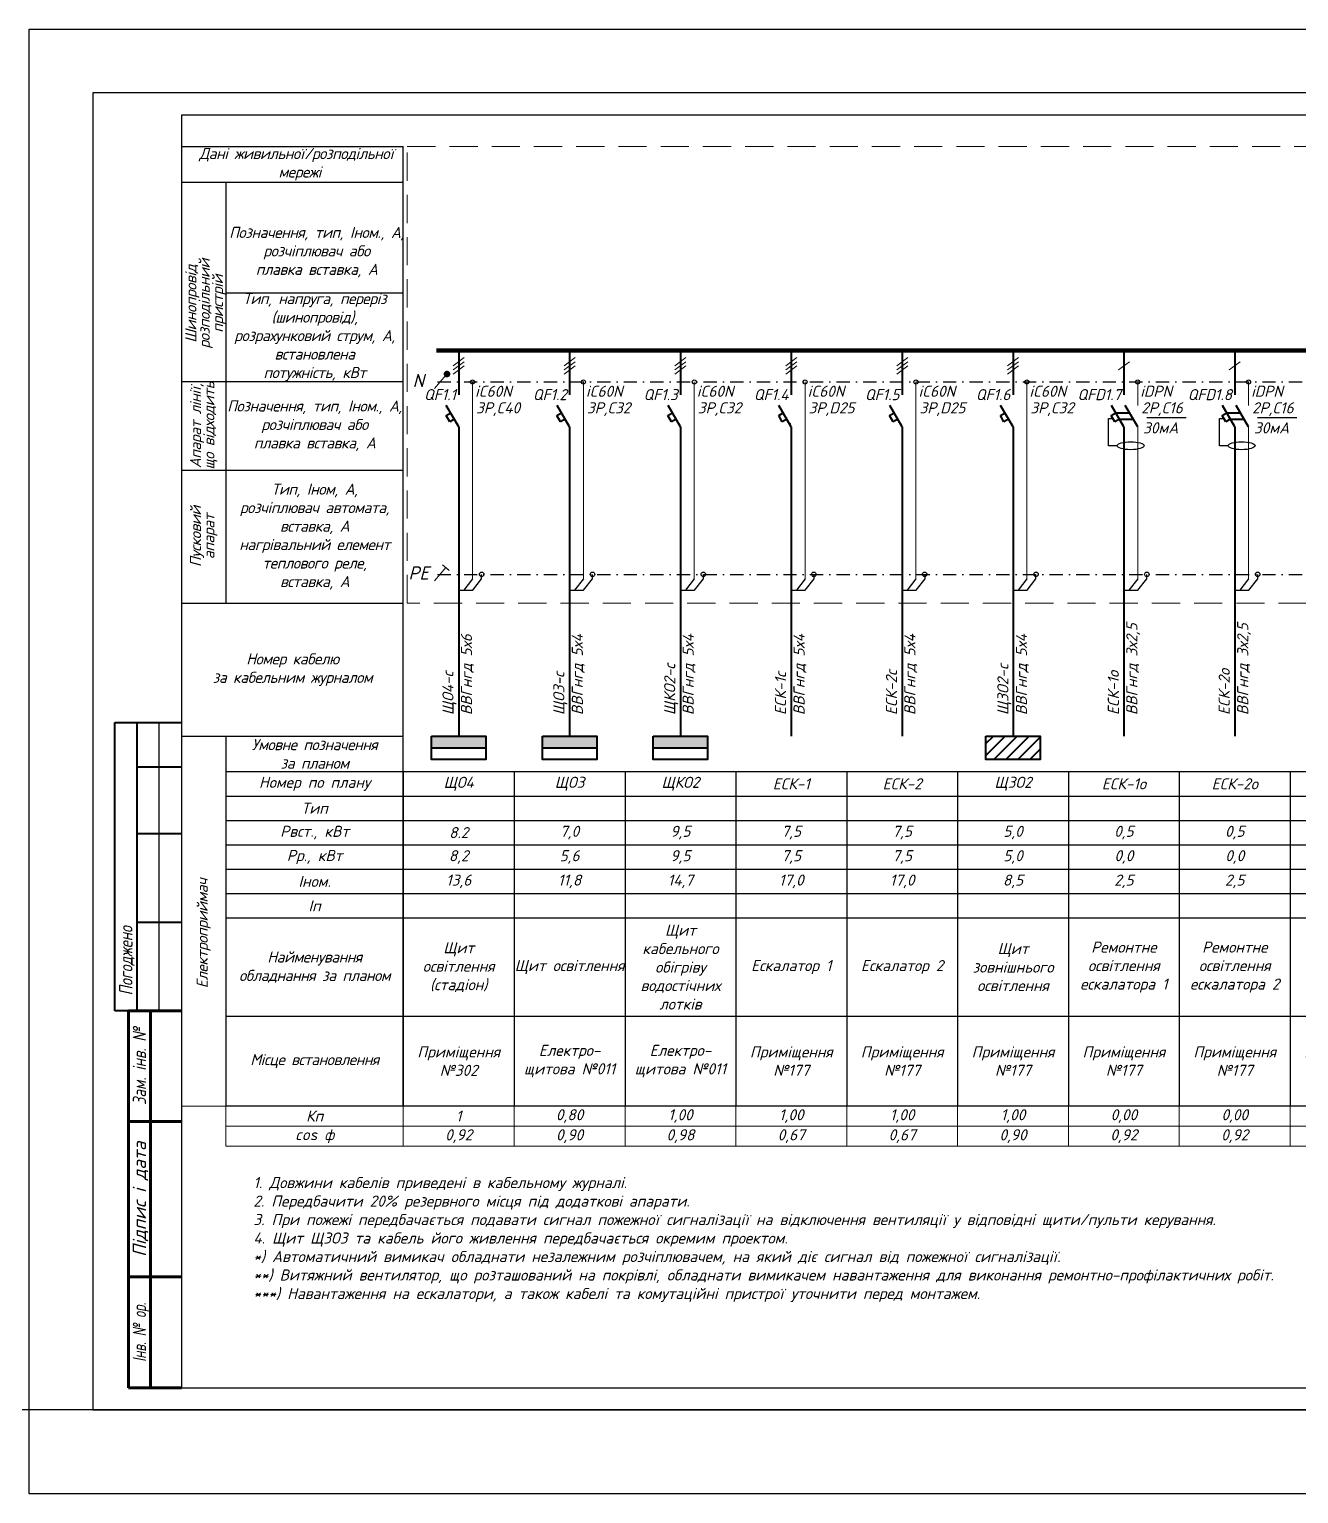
# Model space of a CAD drawing. Header units: millimetres. Extents: x -122434 to 1506205, y -201405 to 386015.
# Drawn here: x 827598 to 856224, y 152711 to 185736 of the extents above; entities that cross this region are included whole.
import ezdxf
from ezdxf.enums import TextEntityAlignment as Align

# ---------------------------------------------------------------- set-up
doc = ezdxf.new("R2010")
doc.units = ezdxf.units.MM
doc.linetypes.add('DASHDOTX2', pattern=[2, 1, -0.5, 0, -0.5])
doc.linetypes.add('DASHED', pattern=[9.525, 6.35, -3.175])
doc.layers.get('Defpoints').update_dxf_attribs({"color": 4})
doc.layers.add('Рамка внешняя', color=4, linetype='Continuous', lineweight=30, plot=False)
doc.styles.add('GOST 2.304', font='isocpeui.ttf')
doc.styles.add('ICO', font='isocpeui.ttf')
doc.styles.add('ГОСТ 2.304', font='isocpeui.ttf')
doc.styles.add('СГЕНЕРИР_СТИЛЬ_7', font='isocpeui.ttf')

# ---------------------------------------------------------------- blocks, each defined once
blk = doc.blocks.new('*T76')
at = {"color": 0, "lineweight": -2, "transparency": 16777216}
for p, q in [((0, 0), (4000, 0)), ((0, 0), (0, -7540)), ((19000, 0), (19000, -3300)), ((24000, 0), (24000, -1650)), ((26500, 0), (26500, -7540)), ((29000, 0), (29000, -7540)), ((31500, 0), (31500, -7540)), ((34000, 0), (34000, -1100)), ((36500, 0), (36500, -1100)), ((39000, 0), (39000, -1100)), ((46500, 0), (46500, -1650)), ((49000, 0), (49000, -7540)), ((51500, 0), (51500, -7540)), ((54000, 0), (54000, -7540)), ((56500, 0), (56500, -1100)), ((59000, 0), (59000, -7540)), ((61500, 0), (61500, -7540)), ((64000, 0), (64000, -7540)), ((66500, 0), (66500, -7540)), ((69000, 0), (69000, -7540)), ((71500, 0), (71500, -7540)), ((81500, 0), (81500, -7540)), ((84000, 0), (84000, -3300)), ((86500, 0), (86500, -7540)), ((0, -550), (74000, -550)), ((4000, -550), (4000, -2200)), ((6500, -550), (6500, -1100)), ((14000, -550), (14000, -1650)), ((21500, -550), (21500, -1650)), ((41500, -550), (41500, -1650)), ((74000, -550), (74000, -7540)), ((76500, -550), (86500, -550)), ((79000, -550), (79000, -2200)), ((0, -1100), (11500, -1100)), ((14000, -1100), (16500, -1100)), ((16500, -1100), (16500, -1650)), ((19000, -1100), (21500, -1100)), ((24000, -1100), (31500, -1100)), ((41500, -1100), (64000, -1100)), ((66500, -1100), (69000, -1100)), ((71500, -1100), (74000, -1100)), ((76500, -1100), (79000, -1100)), ((76500, -1100), (76500, -2200)), ((0, -1650), (31500, -1650)), ((39000, -1650), (86500, -1650)), ((56500, -1650), (56500, -7540)), ((0, -2200), (6500, -2200)), ((6500, -2200), (6500, -3300)), ((16500, -2200), (19000, -2200)), ((24000, -2200), (31500, -2200)), ((44000, -2200), (46500, -2200)), ((46500, -2200), (46500, -3300)), ((51500, -2200), (76500, -2200)), ((79000, -2200), (86500, -2200)), ((0, -2750), (6500, -2750)), ((16500, -2750), (19000, -2750)), ((44000, -2750), (46500, -2750)), ((79000, -2750), (79000, -7540)), ((0, -3300), (11500, -3300)), ((4000, -3300), (4000, -7540)), ((24000, -3300), (31500, -3300)), ((39000, -3300), (74000, -3300)), ((41500, -3300), (41500, -7540)), ((76500, -3300), (86500, -3300)), ((0, -5515), (11500, -5515)), ((6500, -5515), (6500, -7540)), ((9000, -5515), (9000, -7540)), ((11500, -5515), (11500, -7540)), ((14000, -5515), (14000, -7540)), ((16500, -5515), (19000, -5515)), ((16500, -5515), (16500, -7540)), ((19000, -5515), (19000, -7540)), ((21500, -5515), (21500, -7540)), ((24000, -5515), (31500, -5515)), ((24000, -5515), (24000, -7540)), ((39000, -5515), (74000, -5515)), ((44000, -5515), (44000, -7540)), ((46500, -5515), (46500, -7540)), ((76500, -5515), (86500, -5515)), ((84000, -5515), (84000, -7540)), ((0, -7540), (31500, -7540)), ((39000, -7540), (74000, -7540)), ((76500, -7540), (86500, -7540))]:
    blk.add_line(p, q, dxfattribs=at)
at = {"color": 0, "linetype": 'ByBlock', "lineweight": -2, "transparency": 16777216}
for p, q in [((4000, 0), (86500, 0)), ((4000, 0), (4000, -550)), ((6500, 0), (6500, -550)), ((9000, 0), (9000, -5515)), ((11500, 0), (11500, -5515)), ((14000, 0), (14000, -550)), ((16500, 0), (16500, -1100)), ((21500, 0), (21500, -550)), ((41500, 0), (41500, -550)), ((44000, 0), (44000, -5515)), ((74000, 0), (74000, -550)), ((76500, 0), (76500, -1100)), ((79000, 0), (79000, -550)), ((74000, -550), (76500, -550)), ((6500, -1100), (6500, -2200)), ((11500, -1100), (14000, -1100)), ((16500, -1100), (19000, -1100)), ((21500, -1100), (24000, -1100)), ((31500, -1100), (41500, -1100)), ((34000, -1100), (34000, -7540)), ((36500, -1100), (36500, -7540)), ((39000, -1100), (39000, -7540)), ((56500, -1100), (56500, -1650)), ((64000, -1100), (66500, -1100)), ((69000, -1100), (71500, -1100)), ((74000, -1100), (76500, -1100)), ((79000, -1100), (86500, -1100)), ((14000, -1650), (14000, -5515)), ((16500, -1650), (16500, -5515)), ((21500, -1650), (21500, -5515)), ((24000, -1650), (24000, -5515)), ((31500, -1650), (39000, -1650)), ((41500, -1650), (41500, -3300)), ((46500, -1650), (46500, -2200)), ((4000, -2200), (4000, -3300)), ((6500, -2200), (16500, -2200)), ((19000, -2200), (24000, -2200)), ((31500, -2200), (44000, -2200)), ((46500, -2200), (51500, -2200)), ((76500, -2200), (79000, -2200)), ((76500, -2200), (76500, -7540)), ((79000, -2200), (79000, -2750)), ((6500, -2750), (16500, -2750)), ((19000, -2750), (44000, -2750)), ((46500, -2750), (86500, -2750)), ((6500, -3300), (6500, -5515)), ((11500, -3300), (24000, -3300)), ((19000, -3300), (19000, -5515)), ((31500, -3300), (39000, -3300)), ((46500, -3300), (46500, -5515)), ((74000, -3300), (76500, -3300)), ((84000, -3300), (84000, -5515)), ((11500, -5515), (16500, -5515)), ((19000, -5515), (24000, -5515)), ((31500, -5515), (39000, -5515)), ((74000, -5515), (76500, -5515)), ((31500, -7540), (39000, -7540)), ((56500, -7540), (56500, -8447)), ((74000, -7540), (76500, -7540)), ((74000, -7540), (74000, -8447)), ((79000, -7994), (79000, -8447))]:
    blk.add_line(p, q, dxfattribs=at)
at = {"layer": 'Defpoints', "color": 8, "linetype": 'ByBlock', "lineweight": 0, "transparency": 16777216}
for p, q in [((0, -7540), (0, -8447)), ((4000, -7540), (4000, -8447)), ((6500, -7540), (6500, -8447)), ((9000, -7540), (9000, -8447)), ((11500, -7540), (11500, -8447)), ((14000, -7540), (14000, -8447)), ((16500, -7540), (16500, -8447)), ((19000, -7540), (19000, -8447)), ((21500, -7540), (21500, -8447)), ((24000, -7540), (24000, -8447)), ((26500, -7540), (26500, -8447)), ((29000, -7540), (29000, -8447)), ((31500, -7540), (31500, -8447)), ((34000, -7540), (34000, -8447)), ((36500, -7540), (36500, -8447)), ((39000, -7540), (39000, -8447)), ((41500, -7540), (41500, -8447)), ((44000, -7540), (44000, -8447)), ((46500, -7540), (46500, -8447)), ((49000, -7540), (49000, -8447)), ((51500, -7540), (51500, -8447)), ((54000, -7540), (54000, -8447)), ((59000, -7540), (59000, -8447)), ((61500, -7540), (61500, -8447)), ((64000, -7540), (64000, -8447)), ((66500, -7540), (66500, -8447)), ((69000, -7540), (69000, -8447)), ((71500, -7540), (71500, -8447)), ((76500, -7540), (76500, -8447)), ((79000, -7540), (79000, -7994)), ((81500, -7540), (81500, -8447)), ((84000, -7540), (84000, -8447)), ((86500, -7540), (86500, -8447)), ((0, -7994), (86500, -7994)), ((0, -8447), (86500, -8447))]:
    blk.add_line(p, q, dxfattribs=at)
at = {"color": 0, "transparency": 16777216, "char_height": 250, "attachment_point": 5}
for s, insert, width, style in [('Номер по плану', (2000, -275), 3880, 'ГОСТ 2.304'), ('ЩО4', (5250, -275), 2380, 'ГОСТ 2.304'), ('ЩО3', (7750, -275), 2380, 'ГОСТ 2.304'), ('ЩКО2', (10250, -275), 2380, 'ГОСТ 2.304'), ('ЕСК-1', (12750, -275), 2380, 'ГОСТ 2.304'), ('ЕСК-2', (15250, -275), 2380, 'ГОСТ 2.304'), ('ЩЗО2', (17750, -275), 2380, 'ГОСТ 2.304'), ('ЕСК-1о', (20250, -275), 2380, 'ГОСТ 2.304'), ('ЕСК-2о', (22750, -275), 2380, 'ГОСТ 2.304'), ('Б1', (25250, -275), 2380, 'ГОСТ 2.304'), ('Б2', (27750, -275), 2380, 'ГОСТ 2.304'), ('Б3', (30250, -275), 2380, 'ГОСТ 2.304'), ('{\\C256;ВРП8.1-1р}', (32750, -275), 2380, 'ГОСТ 2.304'), ('{\\C256;ВРП8.1-2р}', (35250, -275), 2380, 'ГОСТ 2.304'), ('{\\C256;ВРП8.1-3р}', (37750, -275), 2380, 'ГОСТ 2.304'), ('ЩЗО3', (45250, -275), 2380, 'ГОСТ 2.304'), ('Т179.1', (47750, -275), 2380, 'ГОСТ 2.304'), ('Т179.2', (50250, -275), 2380, 'ГОСТ 2.304'), ('Т009 ', (52750, -275), 2380, 'ГОСТ 2.304'), ('EK-1', (57750, -275), 2380, 'ГОСТ 2.304'), ('EK-2', (60250, -275), 2380, 'ГОСТ 2.304'), ('EK-3', (62750, -275), 2380, 'ГОСТ 2.304'), ('EK-4', (65250, -275), 2380, 'ГОСТ 2.304'), ('EK-5', (67750, -275), 2380, 'ГОСТ 2.304'), ('EK-6', (70250, -275), 2380, 'ГОСТ 2.304'), ('EK-7', (72750, -275), 2380, 'ГОСТ 2.304'), ('EK-8', (75250, -275), 2380, 'ГОСТ 2.304'), ('В16', (80250, -275), 2380, 'ГОСТ 2.304'), ('В13', (82750, -275), 2380, 'ГОСТ 2.304'), ('Тип', (2000, -825), 3880, 'ГОСТ 2.304'), ('Рвст., кВт', (2000, -1375), 3880, 'ГОСТ 2.304'), ('8.2', (5250, -1375), 2380, 'ГОСТ 2.304'), ('7,0', (7750, -1375), 2380, 'ГОСТ 2.304'), ('9,5', (10250, -1375), 2380, 'ГОСТ 2.304'), ('7,5', (12750, -1375), 2380, 'ГОСТ 2.304'), ('7,5', (15250, -1375), 2380, 'ГОСТ 2.304'), ('5,0', (17750, -1375), 2380, 'ГОСТ 2.304'), ('0,5', (20250, -1375), 2380, 'ГОСТ 2.304'), ('0,5', (22750, -1375), 2380, 'ГОСТ 2.304'), ('2,0', (25250, -1375), 2380, 'ГОСТ 2.304'), ('2,0', (27750, -1375), 2380, 'ГОСТ 2.304'), ('2,0', (30250, -1375), 2380, 'ГОСТ 2.304'), ('1,0', (32750, -1375), 2380, 'ГОСТ 2.304'), ('1,0', (35250, -1375), 2380, 'ГОСТ 2.304'), ('1,0', (37750, -1375), 2380, 'ГОСТ 2.304'), ('60', (45250, -1375), 2380, 'GOST 2.304'), ('12', (47750, -1375), 2380, 'ГОСТ 2.304'), ('15,5', (50250, -1375), 2380, 'ГОСТ 2.304'), ('15,5', (52750, -1375), 2380, 'ГОСТ 2.304'), ('2,5', (57750, -1375), 2380, 'ГОСТ 2.304'), ('4,0', (60250, -1375), 2380, 'ГОСТ 2.304'), ('4,0', (62750, -1375), 2380, 'ГОСТ 2.304'), ('2,5', (65250, -1375), 2380, 'ГОСТ 2.304'), ('1,5', (67750, -1375), 2380, 'ГОСТ 2.304'), ('2,0', (70250, -1375), 2380, 'ГОСТ 2.304'), ('1,5', (72750, -1375), 2380, 'ГОСТ 2.304'), ('3,0', (75250, -1375), 2380, 'ГОСТ 2.304'), ('0,02', (80250, -1375), 2380, 'ГОСТ 2.304'), ('0,12', (82750, -1375), 2380, 'ГОСТ 2.304'), ('Рр., кВт', (2000, -1925), 3880, 'ГОСТ 2.304'), ('8,2', (5250, -1925), 2380, 'ГОСТ 2.304'), ('5,6', (7750, -1925), 2380, 'ГОСТ 2.304'), ('9,5', (10250, -1925), 2380, 'ГОСТ 2.304'), ('7,5', (12750, -1925), 2380, 'ГОСТ 2.304'), ('7,5', (15250, -1925), 2380, 'ГОСТ 2.304'), ('5,0', (17750, -1925), 2380, 'ГОСТ 2.304'), ('0,0', (20250, -1925), 2380, 'ГОСТ 2.304'), ('0,0', (22750, -1925), 2380, 'ГОСТ 2.304'), ('1,8', (25250, -1925), 2380, 'ГОСТ 2.304'), ('1,8', (27750, -1925), 2380, 'ГОСТ 2.304'), ('1,8', (30250, -1925), 2380, 'ГОСТ 2.304'), ('0,7', (32750, -1925), 2380, 'ГОСТ 2.304'), ('0,7', (35250, -1925), 2380, 'ГОСТ 2.304'), ('0,7', (37750, -1925), 2380, 'ГОСТ 2.304'), ('60,0', (45250, -1925), 2380, 'ГОСТ 2.304'), ('12,0', (47750, -1925), 2380, 'ГОСТ 2.304'), ('15,5', (50250, -1925), 2380, 'ГОСТ 2.304'), ('15,5', (52750, -1925), 2380, 'ГОСТ 2.304'), ('2,3', (57750, -1925), 2380, 'ГОСТ 2.304'), ('3,6', (60250, -1925), 2380, 'ГОСТ 2.304'), ('3,6', (62750, -1925), 2380, 'ГОСТ 2.304'), ('2,3', (65250, -1925), 2380, 'ГОСТ 2.304'), ('1,4', (67750, -1925), 2380, 'ГОСТ 2.304'), ('1,8', (70250, -1925), 2380, 'ГОСТ 2.304'), ('1,4', (72750, -1925), 2380, 'ГОСТ 2.304'), ('2,4', (75250, -1925), 2380, 'GOST 2.304'), ('0,01', (80250, -1925), 2380, 'ГОСТ 2.304'), ('0,1', (82750, -1925), 2380, 'ГОСТ 2.304'), ('Іном.', (2000, -2475), 3880, 'ГОСТ 2.304'), ('13,6', (5250, -2475), 2380, 'ГОСТ 2.304'), ('11,8', (7750, -2475), 2380, 'ГОСТ 2.304'), ('14,7', (10250, -2475), 2380, 'ГОСТ 2.304'), ('17,0', (12750, -2475), 2380, 'ГОСТ 2.304'), ('17,0', (15250, -2475), 2380, 'ГОСТ 2.304'), ('8,5', (17750, -2475), 2380, 'ГОСТ 2.304'), ('2,5', (20250, -2475), 2380, 'ГОСТ 2.304'), ('2,5', (22750, -2475), 2380, 'ГОСТ 2.304'), ('9,1', (25250, -2475), 2380, 'ГОСТ 2.304'), ('9,1', (27750, -2475), 2380, 'ГОСТ 2.304'), ('9,1', (30250, -2475), 2380, 'ГОСТ 2.304'), ('6,1', (32750, -2475), 2380, 'ГОСТ 2.304'), ('6,1', (35250, -2475), 2380, 'ГОСТ 2.304'), ('6,1', (37750, -2475), 2380, 'ГОСТ 2.304'), ('99,2', (45250, -2475), 2380, 'ГОСТ 2.304'), ('19,0', (47750, -2475), 2380, 'ГОСТ 2.304'), ('24,6', (50250, -2475), 2380, 'ГОСТ 2.304'), ('24,6', (52750, -2475), 2380, 'ГОСТ 2.304'), ('11,4', (57750, -2475), 2380, 'ГОСТ 2.304'), ('18,2', (60250, -2475), 2380, 'ГОСТ 2.304'), ('18,2', (62750, -2475), 2380, 'ГОСТ 2.304'), ('11,4', (65250, -2475), 2380, 'ГОСТ 2.304'), ('6,8', (67750, -2475), 2380, 'ГОСТ 2.304'), ('9,1', (70250, -2475), 2380, 'ГОСТ 2.304'), ('6,8', (72750, -2475), 2380, 'ГОСТ 2.304'), ('13,6', (75250, -2475), 2380, 'ГОСТ 2.304'), ('0,1', (80250, -2475), 2380, 'ГОСТ 2.304'), ('0,7', (82750, -2475), 2380, 'ГОСТ 2.304'), ('Іп', (2000, -3025), 3880, 'ГОСТ 2.304'), ('Щит кабельного обігріву водостічних лотків', (10250, -4408), 2380, 'ГОСТ 2.304'), ('Системи зовнішнього декоративно- го освітлення (перспектива)', (45250, -4408), 2380, 'ГОСТ 2.304'), ('Щит освітлення (стадіон)', (5250, -4408), 2380, 'ГОСТ 2.304'), ('Щит зовнішнього освітлення ', (17750, -4408), 2380, 'ГОСТ 2.304'), ('Ремонтне освітлення ескалатора 1', (20250, -4408), 2380, 'ГОСТ 2.304'), ('Ремонтне освітлення ескалатора 2', (22750, -4408), 2380, 'ГОСТ 2.304'), ('Конвектори К012, К013, К014', (65250, -4408), 2380, 'ГОСТ 2.304'), ('{\\T0.95;\\C7;Найменування обладнання за планом}', (2000, -4408), 3880, 'ГОСТ 2.304'), ('Щит освітлення', (7750, -4408), 2380, 'ГОСТ 2.304'), ('Ескалатор 1', (12750, -4408), 2380, 'ГОСТ 2.304'), ('Ескалатор 2', (15250, -4408), 2380, 'ГОСТ 2.304'), ('Бойлер', (25250, -4408), 2380, 'ГОСТ 2.304'), ('Бойлер', (27750, -4408), 2380, 'ГОСТ 2.304'), ('Бойлер', (30250, -4408), 2380, 'ГОСТ 2.304'), ('{\\T0.85;\\C7;Банкомат}', (32750, -4408), 2380, 'ГОСТ 2.304'), ('{\\T0.85;\\C7;Банкомат}', (35250, -4408), 2380, 'ГОСТ 2.304'), ('{\\T0.85;\\C7;Банкомат}', (37750, -4408), 2380, 'ГОСТ 2.304'), ('Резерв', (40250, -4408), 2380, 'ГОСТ 2.304'), ('Теплова завіса Т179.1', (47750, -4408), 2380, 'ГОСТ 2.304'), ('Теплова завіса Т179.2', (50250, -4408), 2380, 'ГОСТ 2.304'), ('Теплова завіса Т009', (52750, -4408), 2380, 'ГОСТ 2.304'), ('Резерв', (55250, -4408), 2380, 'ГОСТ 2.304'), ('Конвектори К165, К187', (57750, -4408), 2380, 'ГОСТ 2.304'), ('Конвектори К206.1, К206.2', (60250, -4408), 2380, 'ГОСТ 2.304'), ('Конвектори К206.3, К206.4', (62750, -4408), 2380, 'ГОСТ 2.304'), ('Конвектор К011', (67750, -4408), 2380, 'ГОСТ 2.304'), ('Конвектор К204', (70250, -4408), 2380, 'ГОСТ 2.304'), ('Конвектор К205', (72750, -4408), 2380, 'ГОСТ 2.304'), ('{\\C256;Конвектори К204.1 К204.2}', (75250, -4408), 2380, 'ГОСТ 2.304'), ('Резерв', (77750, -4408), 2380, 'ГОСТ 2.304'), ('Вентилятор', (80250, -4408), 2380, 'ГОСТ 2.304'), ('Вентилятор', (82750, -4408), 2380, 'ГОСТ 2.304'), ('Резерв', (85250, -4408), 2380, 'ГОСТ 2.304'), ('Приміщення №302', (5250, -6528), 2380, 'ГОСТ 2.304'), ('Електро- щитова №011', (7750, -6528), 2380, 'ГОСТ 2.304'), ('Електро- щитова №011', (10250, -6528), 2380, 'ГОСТ 2.304'), ('Приміщення №177', (12750, -6528), 2380, 'ГОСТ 2.304'), ('Приміщення №177', (15250, -6528), 2380, 'ГОСТ 2.304'), ('Приміщення №177', (17750, -6528), 2380, 'ГОСТ 2.304'), ('Приміщення №177', (20250, -6528), 2380, 'ГОСТ 2.304'), ('Приміщення №177', (22750, -6528), 2380, 'ГОСТ 2.304'), ('Приміщення №012', (25250, -6528), 2380, 'ГОСТ 2.304'), ('Приміщення №166', (27750, -6528), 2380, 'ГОСТ 2.304'), ('Приміщення №168', (30250, -6528), 2380, 'ГОСТ 2.304'), ('Електро- щитова №011', (45250, -6528), 2380, 'ГОСТ 2.304'), ('Приміщення №179', (47750, -6528), 2380, 'ГОСТ 2.304'), ('Приміщення №179', (50250, -6528), 2380, 'ГОСТ 2.304'), ('Приміщення №009', (52750, -6528), 2380, 'ГОСТ 2.304'), ('Приміщення №165, №187', (57750, -6528), 2380, 'ГОСТ 2.304'), ('Сходова клітка №206', (60250, -6528), 2380, 'ГОСТ 2.304'), ('Сходова клітка №206', (62750, -6528), 2380, 'ГОСТ 2.304'), ('Приміщення №012, №013, №014', (65250, -6528), 2380, 'ГОСТ 2.304'), ('Приміщення №011', (67750, -6528), 2380, 'ГОСТ 2.304'), ('Сходова клітка №204', (70250, -6528), 2380, 'ГОСТ 2.304'), ('Сходова клітка №205', (72750, -6528), 2380, 'ГОСТ 2.304'), ('Сходова клітка №204, сходова клітка С1', (75250, -6528), 2380, 'ГОСТ 2.304'), ('Електро- щитова №011', (80250, -6528), 2380, 'ГОСТ 2.304'), ('Покрівля в осях Ж-10', (82750, -6528), 2380, 'ГОСТ 2.304'), ('{\\T0.95;\\C7;Місце встановлення}', (2000, -6528), 3880, 'ГОСТ 2.304')]:
    blk.add_mtext(s, dxfattribs=dict(at, insert=insert, width=width, style=style))
at = {"color": 7, "true_color": 0xffffff, "transparency": 16777216, "char_height": 250, "attachment_point": 5}
for s, insert, width, style in [('Кп', (2000, -7767), 3880, 'ГОСТ 2.304'), ('1', (5250, -7767), 2380, 'GOST 2.304'), ('0,80', (7750, -7767), 2380, 'ГОСТ 2.304'), ('1,00', (10250, -7767), 2380, 'ГОСТ 2.304'), ('1,00', (12750, -7767), 2380, 'ГОСТ 2.304'), ('1,00', (15250, -7767), 2380, 'ГОСТ 2.304'), ('1,00', (17750, -7767), 2380, 'ГОСТ 2.304'), ('0,00', (20250, -7767), 2380, 'ГОСТ 2.304'), ('0,00', (22750, -7767), 2380, 'ГОСТ 2.304'), ('0,90', (25250, -7767), 2380, 'ГОСТ 2.304'), ('0,90', (27750, -7767), 2380, 'ГОСТ 2.304'), ('0,90', (30250, -7767), 2380, 'ГОСТ 2.304'), ('0,65', (32750, -7767), 2380, 'ГОСТ 2.304'), ('0,65', (35250, -7767), 2380, 'ГОСТ 2.304'), ('0,65', (37750, -7767), 2380, 'ГОСТ 2.304'), ('1', (45250, -7767), 2380, 'GOST 2.304'), ('1,00', (47750, -7767), 2380, 'ГОСТ 2.304'), ('1,00', (50250, -7767), 2380, 'ГОСТ 2.304'), ('1,00', (52750, -7767), 2380, 'ГОСТ 2.304'), ('0,00', (55250, -7767), 2380, 'ГОСТ 2.304'), ('0,90', (57750, -7767), 2380, 'ГОСТ 2.304'), ('0,90', (60250, -7767), 2380, 'ГОСТ 2.304'), ('0,90', (62750, -7767), 2380, 'ГОСТ 2.304'), ('0,90', (65250, -7767), 2380, 'ГОСТ 2.304'), ('0,90', (67750, -7767), 2380, 'ГОСТ 2.304'), ('0,90', (70250, -7767), 2380, 'ГОСТ 2.304'), ('0,90', (72750, -7767), 2380, 'ГОСТ 2.304'), ('0,80', (75250, -7767), 2380, 'ГОСТ 2.304'), ('0,70', (80250, -7767), 2380, 'ГОСТ 2.304'), ('0,70', (82750, -7767), 2380, 'ГОСТ 2.304'), ('cos ф', (2000, -8220), 3880, 'ГОСТ 2.304'), ('0,92', (5250, -8220), 2380, 'GOST 2.304'), ('0,90', (7750, -8220), 2380, 'ГОСТ 2.304'), ('0,98', (10250, -8220), 2380, 'ГОСТ 2.304'), ('0,67', (12750, -8220), 2380, 'ГОСТ 2.304'), ('0,67', (15250, -8220), 2380, 'ГОСТ 2.304'), ('0,90', (17750, -8220), 2380, 'ГОСТ 2.304'), ('0,92', (20250, -8220), 2380, 'ГОСТ 2.304'), ('0,92', (22750, -8220), 2380, 'ГОСТ 2.304'), ('1,00', (25250, -8220), 2380, 'ГОСТ 2.304'), ('1,00', (27750, -8220), 2380, 'ГОСТ 2.304'), ('1,00', (30250, -8220), 2380, 'ГОСТ 2.304'), ('0,75', (32750, -8220), 2380, 'ГОСТ 2.304'), ('0,75', (35250, -8220), 2380, 'ГОСТ 2.304'), ('0,75', (37750, -8220), 2380, 'ГОСТ 2.304'), ('0,92', (45250, -8220), 2380, 'GOST 2.304'), ('0,96', (47750, -8220), 2380, 'ГОСТ 2.304'), ('0,96', (50250, -8220), 2380, 'ГОСТ 2.304'), ('0,96', (52750, -8220), 2380, 'ГОСТ 2.304'), ('0,00', (55250, -8220), 2380, 'ГОСТ 2.304'), ('1,00', (57750, -8220), 2380, 'ГОСТ 2.304'), ('1,00', (60250, -8220), 2380, 'ГОСТ 2.304'), ('1,00', (62750, -8220), 2380, 'ГОСТ 2.304'), ('1,00', (65250, -8220), 2380, 'ГОСТ 2.304'), ('1,00', (67750, -8220), 2380, 'ГОСТ 2.304'), ('1,00', (70250, -8220), 2380, 'ГОСТ 2.304'), ('1,00', (72750, -8220), 2380, 'ГОСТ 2.304'), ('1,00', (75250, -8220), 2380, 'ГОСТ 2.304'), ('0,65', (80250, -8220), 2380, 'ГОСТ 2.304'), ('0,75', (82750, -8220), 2380, 'ГОСТ 2.304')]:
    blk.add_mtext(s, dxfattribs=dict(at, insert=insert, width=width, style=style))
blk = doc.blocks.new('*U160')
at = {"color": 0, "lineweight": 40}
for p, q in [((0, 0), (0, -1005)), ((0, -1720), (-280, -1240)), ((-284, -1468), (-180, -1408)), ((-204, -1607), (-284, -1468)), ((-100, -1547), (-204, -1607))]:
    blk.add_line(p, q, dxfattribs=at)
at = {"color": 0, "lineweight": 13}
for p, q in [((-124, -348), (124, -163)), ((-124, -441), (124, -256)), ((-124, -533), (124, -348))]:
    blk.add_line(p, q, dxfattribs=at)
at = {"color": 0, "lineweight": 9}
for p, q in [((311, -711), (311, -1240)), ((311, -1240), (311, -1720)), ((311, -2461), (311, -1720)), ((311, -2941), (311, -2461)), ((311, -5151), (311, -2941))]:
    blk.add_line(p, q, dxfattribs=at)
at = {"lineweight": 40}
for p, q in [((0, -1720), (0, -2226)), ((0, -2226), (0, -2941)), ((0, -2941), (0, -4529))]:
    blk.add_line(p, q, dxfattribs=at)
at = {"color": 0}
blk.add_circle((311, -711), 46.3, dxfattribs=at)
at = {"color": 0, "lineweight": 40}
blk.add_point((-37, -1659), dxfattribs=at)
at = {"style": 'ГОСТ 2.304'}
blk.add_attdef('QF', text='', height=250, dxfattribs=at).set_placement((-61, -997), align=Align.MIDDLE_RIGHT)
at = {"lineweight": 50, "style": 'ГОСТ 2.304'}
for tag, p in [('ТYPE', (369, -1046)), ('CURRENT', (391, -1419))]:
    blk.add_attdef(tag, p, '', height=250, dxfattribs=at)
blk = doc.blocks.new('*U159')
at = {"color": 0, "lineweight": 40}
for p, q in [((0, 0), (0, -1005)), ((0, -1720), (-280, -1240)), ((311, -1720), (31, -1240)), ((-284, -1468), (-180, -1408)), ((-204, -1607), (-284, -1468)), ((-100, -1547), (-204, -1607)), ((-181, -1409), (130, -1409)), ((-100, -1547), (210, -1547))]:
    blk.add_line(p, q, dxfattribs=at)
at = {"color": 0, "lineweight": 13}
blk.add_line((-124, -441), (124, -256), dxfattribs=at)
at = {"color": 0, "lineweight": 9}
for p, q in [((311, -711), (311, -1240)), ((311, -2461), (311, -1720)), ((311, -2941), (311, -2461)), ((311, -5151), (311, -2941))]:
    blk.add_line(p, q, dxfattribs=at)
blk.add_line((516, -1512), (1402, -1512))
at = {"lineweight": 40}
for p, q in [((0, -1720), (0, -2226)), ((0, -2226), (0, -2941)), ((0, -2941), (0, -4529))]:
    blk.add_line(p, q, dxfattribs=at)
at = {"color": 0}
blk.add_lwpolyline([(-151, -2149), (-346, -2149), (-346, -1537), (-244, -1537)], dxfattribs=at)
blk.add_circle((311, -711), 46.3, dxfattribs=at)
blk.add_ellipse((153, -2149), major_axis=(-304, 0), ratio=0.29336, dxfattribs=at)
at = {"color": 0, "lineweight": 40}
blk.add_point((-37, -1659), dxfattribs=at)
at = {"style": 'ГОСТ 2.304'}
blk.add_attdef('QF', text='', height=250, dxfattribs=at).set_placement((-61, -997), align=Align.MIDDLE_RIGHT)
at = {"lineweight": 50, "style": 'ГОСТ 2.304'}
for tag, p in [('ТYPE', (369, -1046)), ('CURRENT', (391, -1419)), ('D_CURRENT', (432, -1871))]:
    blk.add_attdef(tag, p, '', height=250, dxfattribs=at)
blk = doc.blocks.new('A4x5')
at = {"lineweight": 40}
for p, q in [((-104506, 9000), (-104506, 15500)), ((-104506, 15500), (-103006, 15500)), ((-104006, 15500), (-104006, 9000)), ((-104006, 14500), (-103006, 14500)), ((-104006, 13000), (-103006, 13000)), ((-104006, 11000), (-103006, 11000)), ((-103006, 9000), (-104506, 9000))]:
    blk.add_line(p, q, dxfattribs=at)
at = {"lineweight": 25}
blk.add_line((-103506, 9000), (-103506, 15500), dxfattribs=at)
at = {"linetype": 'Continuous', "lineweight": 60}
for p, q in [((-104200, 500), (-104200, 9000)), ((-104200, 9000), (-103000, 9000)), ((-104200, 9000), (-103000, 9000)), ((-103700, 500), (-103700, 9000)), ((-104200, 6500), (-103000, 6500)), ((-104200, 3000), (-103000, 3000)), ((-103000, 500), (-104200, 500))]:
    blk.add_line(p, q, dxfattribs=at)
at = {"lineweight": 30, "ltscale": 100}
blk.add_lwpolyline([(-103000, 500), (-500, 500), (-500, 29200), (-103000, 29200)], close=True, dxfattribs=at)
at = {"layer": 'Рамка внешняя', "ltscale": 100}
blk.add_lwpolyline([(-105000, 0), (0, 0), (0, 29700), (-105000, 29700)], close=True, dxfattribs=at)
at = {"linetype": 'Continuous', "lineweight": 25, "style": 'СГЕНЕРИР_СТИЛЬ_7'}
for s, width, p in [('Погоджено', 0.8, (-104256, 10127)), ('Зам. інв. №', 0.8, (-103950, 7750)), ('Інв. № ор.', 0.7, (-103950, 1750))]:
    blk.add_text(s, height=300, rotation=90, dxfattribs=dict(at, width=width)).set_placement(p, align=Align.MIDDLE_CENTER)
blk.add_text('Підпис і дата', height=300, rotation=90, dxfattribs=at).set_placement((-103950, 4750), align=Align.MIDDLE_CENTER)

msp = doc.modelspace()

# ---------------------------------------------------------------- hatches: boundary and pattern name
at = {"lineweight": 40}
h = msp.add_hatch(color=256, dxfattribs=at)
h.dxf.hatch_style = 1
h.paths.add_polyline_path([(837895, 169795), (836670, 169795), (836670, 169532), (837895, 169532)])
h = msp.add_hatch(color=256, dxfattribs=at)
h.dxf.hatch_style = 1
h.paths.add_polyline_path([(840395, 169795), (839170, 169795), (839170, 169532), (840395, 169532)])
h = msp.add_hatch(color=256, dxfattribs=at)
h.dxf.hatch_style = 1
h.paths.add_polyline_path([(842895, 169795), (841670, 169795), (841670, 169532), (842895, 169532)])
h = msp.add_hatch(dxfattribs=at)
h.set_pattern_fill('ANSI31', color=256, scale=60)
h.set_pattern_definition([(45, (910571.83, -755812.3), (-134.70384, 134.70384), [])])
h.paths.add_polyline_path([(850395, 169269), (850395, 169795), (849170, 169795), (849170, 169269)])

# ---------------------------------------------------------------- linework, layer by layer
at = {"color": 7, "ltscale": 300}
for p, q in [((831032, 183092), (836032, 183092)), ((831032, 183092), (831032, 161452)), ((836032, 161452), (836032, 183092)), ((831032, 182292), (836032, 182292)), ((832032, 182292), (832032, 177795)), ((832032, 179795), (836032, 179795)), ((831032, 177795), (836032, 177795)), ((832032, 177795), (832032, 175795)), ((831032, 175795), (836032, 175795)), ((832032, 175795), (832032, 172795)), ((831032, 172795), (836032, 172795)), ((831032, 169795), (836032, 169795)), ((831032, 169795), (836032, 169795)), ((832032, 169795), (832032, 168995)), ((831032, 161452), (832032, 161455))]:
    msp.add_line(p, q, dxfattribs=at)
at = {"color": 0, "linetype": 'DASHDOTX2', "ltscale": 300}
msp.add_line((836801, 177783), (918532, 177783), dxfattribs=at)
at = {"lineweight": 40, "ltscale": 300}
for p, q in [((837282, 173965), (837282, 169795)), ((839782, 173965), (839782, 169795)), ((842282, 173965), (842282, 169795)), ((844782, 173965), (844782, 169795)), ((847282, 173965), (847282, 169795)), ((849782, 173965), (849782, 169795)), ((852282, 173965), (852282, 169795)), ((854782, 173965), (854782, 169795))]:
    msp.add_line(p, q, dxfattribs=at)
at = {"linetype": 'DASHDOTX2', "ltscale": 300}
msp.add_line((836801, 173444), (918532, 173444), dxfattribs=at)
at = {"color": 0, "ltscale": 300}
for p, q in [((837799, 173344), (837799, 173444)), ((840299, 173344), (840299, 173444)), ((842799, 173344), (842799, 173444)), ((845299, 173344), (845299, 173444)), ((845299, 173344), (845299, 173444)), ((847799, 173344), (847799, 173444)), ((847799, 173344), (847799, 173444)), ((850299, 173344), (850299, 173444)), ((852799, 173344), (852799, 173444)), ((855299, 173344), (855299, 173444)), ((837273, 173084), (837597, 173084)), ((837593, 173343), (837396, 173084)), ((837597, 173084), (837799, 173344)), ((839773, 173084), (840097, 173084)), ((840093, 173343), (839896, 173084)), ((840097, 173084), (840299, 173344)), ((842273, 173084), (842597, 173084)), ((842593, 173343), (842396, 173084)), ((842597, 173084), (842799, 173344)), ((844773, 173084), (845097, 173084)), ((844773, 173084), (845097, 173084)), ((845093, 173343), (844896, 173084)), ((845093, 173343), (844896, 173084)), ((845097, 173084), (845299, 173344)), ((845097, 173084), (845299, 173344)), ((847273, 173084), (847597, 173084)), ((847273, 173084), (847597, 173084)), ((847593, 173343), (847396, 173084)), ((847593, 173343), (847396, 173084)), ((847597, 173084), (847799, 173344)), ((847597, 173084), (847799, 173344)), ((849773, 173084), (850097, 173084)), ((850093, 173343), (849896, 173084)), ((850097, 173084), (850299, 173344)), ((852273, 173084), (852597, 173084)), ((852593, 173343), (852396, 173084)), ((852597, 173084), (852799, 173344)), ((854773, 173084), (855097, 173084)), ((855093, 173343), (854896, 173084)), ((855097, 173084), (855299, 173344))]:
    msp.add_line(p, q, dxfattribs=at)
at = {"lineweight": 40, "ltscale": 200}
for p, q in [((836670, 169532), (837895, 169532)), ((839170, 169532), (840395, 169532)), ((841670, 169532), (842895, 169532))]:
    msp.add_line(p, q, dxfattribs=at)
msp.add_xline((1302, 154602), (-1, 0))
at = {"color": 3}
msp.add_lwpolyline([(827598, 185736), (935748, 185736), (935748, 152711), (827598, 152711)], close=True, dxfattribs=at)
at = {"linetype": 'DASHED', "lineweight": 18, "ltscale": 100}
msp.add_lwpolyline([(836122, 183093), (919271, 183093), (919271, 172795), (836122, 172795)], close=True, dxfattribs=at)
at = {"color": 0, "lineweight": 40, "ltscale": 100, "const_width": 100}
msp.add_lwpolyline([(836775, 178494), (873818, 178494)], dxfattribs=at)
at = {"lineweight": 9, "ltscale": 100, "const_width": 75}
msp.add_lwpolyline([(836980, 177961, 1), (837055, 177961, 1)], format="xyb", close=True, dxfattribs=at)
at = {"lineweight": 20, "ltscale": 100}
for points in [[(836992, 177933), (836736, 177633)], [(836992, 173595), (836736, 173295)], [(836989, 173598), (837069, 173534), (836915, 173655)]]:
    msp.add_lwpolyline(points, dxfattribs=at)
at = {"color": 7, "lineweight": 40, "ltscale": 50}
for points in [[(836670, 169795), (837895, 169795), (837895, 169269), (836670, 169269)], [(839170, 169795), (840395, 169795), (840395, 169269), (839170, 169269)], [(841670, 169795), (842895, 169795), (842895, 169269), (841670, 169269)]]:
    msp.add_lwpolyline(points, close=True, dxfattribs=at)
at = {"lineweight": 40, "ltscale": 100}
msp.add_lwpolyline([(849170, 169795), (850395, 169795), (850395, 169269), (849170, 169269)], close=True, dxfattribs=at)
at = {"color": 0}
for centre in [(837799, 173444), (840299, 173444), (842799, 173444), (845290, 173444), (847790, 173444), (850299, 173444), (852799, 173444), (855299, 173444)]:
    msp.add_circle(centre, 51.8, dxfattribs=at)

# ---------------------------------------------------------------- block references
at = {"color": 30, "lineweight": 50, "true_color": 0xf26722}
msp.add_blockref('A4x5', (934032, 154602), dxfattribs=at)
at = {"lineweight": 50}
for name, p, values in [('*U160', (837282, 178494), {'QF': 'QF1.1', 'ТYPE': 'iC60N', 'CURRENT': '3P,С40'}), ('*U160', (839782, 178494), {'QF': 'QF1.2', 'ТYPE': 'iC60N', 'CURRENT': '3P,С32'}), ('*U160', (842282, 178494), {'QF': 'QF1.3', 'ТYPE': 'iC60N', 'CURRENT': '3P,С32'}), ('*U160', (844782, 178494), {'QF': 'QF1.4', 'ТYPE': 'iC60N', 'CURRENT': '3P,D25'}), ('*U160', (847282, 178494), {'QF': 'QF1.5', 'ТYPE': 'iC60N', 'CURRENT': '3P,D25'}), ('*U160', (849782, 178494), {'QF': 'QF1.6', 'ТYPE': 'iC60N', 'CURRENT': '3P,С32'}), ('*U159', (852282, 178494), {'QF': 'QFD1.7', 'ТYPE': 'iDPN', 'CURRENT': '2P,С16', 'D_CURRENT': '30мА'}), ('*U159', (854782, 178494), {'QF': 'QFD1.8', 'ТYPE': 'iDPN', 'CURRENT': '2P,С16', 'D_CURRENT': '30мА'})]:
    msp.add_blockref(name, p, dxfattribs=at).add_auto_attribs(values)
msp.add_blockref('*T76', (832032, 168995))

# ---------------------------------------------------------------- texts
at = {"color": 0, "lineweight": 9, "style": 'ICO'}
for s, p in [('N', (836242, 177664)), ('PE', (836149, 173326))]:
    msp.add_text(s, height=300, dxfattribs=at).set_placement(p)
at = {"color": 7, "linetype": 'Continuous', "char_height": 250, "attachment_point": 5, "style": 'ГОСТ 2.304'}
for s, insert, width in [('{\\T0.95;Дані живильної/розподільної\\P мережі}', (833622, 182692), 5000), ('{\\T0.95;Позначення, тип, Iном., А, розчіплювач або \\Pплавка вставка, А}', (834077, 180710), 4089.88), ('{\\T0.95;Тип, напруга, переріз (шинопровід), розрахунковий струм, А, встановлена \\Pпотужність, кВт}', (834032, 178795), 4000), ('{\\T0.95;Позначення, тип, Iном., А, розчіплювач або \\Pплавка вставка, А}', (834032, 176795), 4000), ('{\\T0.95;Тип, Iном, А,\\Pрозчіплювач автомата,\\Pвставка, А\\Pнагрівальний елемент теплового реле,\\Pвставка, А}', (834032, 174295), 4000), ('{\\T0.95;Номер кабелю \\Pза кабельним журналом}', (833532, 171295), 5000), ('{\\T0.95;Умовне позначення \\Pза планом}', (834032, 169395), 4000)]:
    msp.add_mtext(s, dxfattribs=dict(at, insert=insert, width=width))
at = {"color": 7, "linetype": 'Continuous', "char_height": 250, "attachment_point": 5, "rotation": 90, "line_spacing_factor": 0.72, "style": 'ГОСТ 2.304'}
for s, insert, width in [('{\\T0.95;Шинопровід\\Pрозподільний \\Pпристрій}', (831577, 179545), 3500), ('{\\T0.95;Апарат лінії, що відходить}', (831532, 176795), 2000), ('{\\T0.95;Пусковий \\Pапарат}', (831532, 174295), 3000), ('{\\T0.95;Електроприймач}', (831532, 165345), 8900)]:
    msp.add_mtext(s, dxfattribs=dict(at, insert=insert, width=width))
at = {"color": 7, "linetype": 'Continuous', "char_height": 250, "width": 4000, "attachment_point": 4, "rotation": 90, "style": 'ГОСТ 2.304'}
for s, insert in [('{\\C256;ЩО4-с\\P\\pt3000;ВВГнгд 5х6}', (837268, 170270)), ('{\\C256;ЩО3-с\\P\\pt3000;ВВГнгд 5х4}', (839768, 170270)), ('{\\C256;ЩКО2-с\\P\\pt3000;ВВГнгд 5х4}', (842268, 170270)), ('ЕСК-1с\\PВВГнгд 5х4', (844768, 170270)), ('ЕСК-2с\\PВВГнгд 5х4', (847268, 170270)), ('ЕСК-1о\\PВВГнгд 3х2,5', (852282, 170270)), ('ЕСК-2о\\PВВГнгд 3х2,5', (854782, 170270))]:
    msp.add_mtext(s, dxfattribs=dict(at, insert=insert))
at = {"linetype": 'Continuous', "insert": (849782, 170270), "char_height": 250, "width": 4000, "attachment_point": 4, "rotation": 90, "style": 'ГОСТ 2.304'}
msp.add_mtext('ЩЗО2-c\\P\\pxt12;ВВГнгд 5х4', dxfattribs=at)
at = {"lineweight": 15, "insert": (832651, 159852, 0), "char_height": 250, "width": 37860.74, "attachment_point": 1, "style": 'ГОСТ 2.304'}
msp.add_mtext('{\\C7;1. Довжини кабелів приведені в кабельному журналі}.\\P{\\C7;2. Передбачити 20% резервного місця під додаткові апарати.\\P}3. При пожежі передбачається подавати сигнал пожежної сигналізації на відключення вентиляції у відповідні щити/пульти керуван{\\C7;ня.\\P4. Щит ЩЗО3 та кабель його живлення передбачається окремим проектом.\\P*) }Автоматичний вимикач обладнати незалежним розчіплювачем, на який діє сигнал від пожежної сигналізації.\\P**) Витяжний вентилятор, що розташований на покрівлі, обладнати вимикачем навантаження для виконання ремонтно-профілактичних робіт.\\P{\\C7;***) Навантаження на ескалатори, а також кабелі та комутаційні пристрої уточнити перед монтажем.}', dxfattribs=at)

doc.saveas('drawing.dxf')
